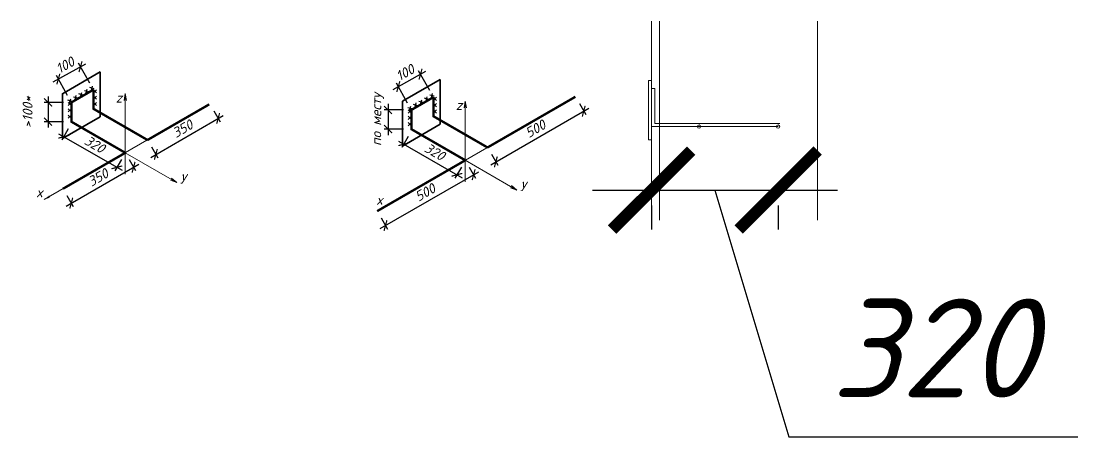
# Model space of a CAD drawing. Header units: millimetres. Extents: x -41985 to 129563, y -95368 to -4590.
# Drawn here: x 99376 to 102050, y -51837 to -50784 of the extents above; entities that cross this region are included whole.
import ezdxf

# ---------------------------------------------------------------- set-up
doc = ezdxf.new("R2010")
doc.units = ezdxf.units.MM
doc.header["$PDMODE"] = 35
doc.layers.get('Defpoints').update_dxf_attribs({"color": 1, "lineweight": 0})
for name, color, linetype, lineweight in [('#Cварка', 96, 'Continuous', 30), ('#Закл выноски и размеры', 7, 'Continuous', 13), ('#разм', 7, 'Continuous', 5), ('металл', 12, 'Continuous', 35), ('ТЕКСТ', 250, 'Continuous', 9), ('тонкие', 250, 'Continuous', 5), ('Штрих', 16, 'Continuous', 0)]:
    doc.layers.add(name, color=color, linetype=linetype, lineweight=lineweight)
doc.styles.add('GOST 2.304', font='isocpeui.ttf')
doc.styles.add('STEP PR', font='isocpeui.ttf')
doc.dimstyles.new('STEP PR', dxfattribs={"dimscale": 100, "dimtxt": 2.5, "dimasz": 2, "dimexe": 1, "dimexo": 2, "dimgap": 1, "dimtad": 1, "dimdec": 4, "dimlfac": -1, "dimtxsty": 'STEP PR', "dimblk": 'ARCHTICK', "dimcen": 2, "dimdle": 1.5, "dimclrt": 1, "dimadec": 0, "dimazin": 0, "dimtfac": 1, "dimtdec": 4, "dimtmove": 1, "dimatfit": 3, "dimldrblk": 'DOTSMALL', "dimfxl": 1, "dimtolj": 1, "dimtzin": 0, "dimarcsym": 0})

# ---------------------------------------------------------------- blocks, each defined once
blk = doc.blocks.new('_ArchTick')
at = {"color": 0, "linetype": 'ByBlock', "const_width": 0.15}
blk.add_lwpolyline([(-0.5, -0.5), (0.5, 0.5)], dxfattribs=at)
blk = doc.blocks.new('*D184')
at = {"layer": '#разм', "color": 0, "lineweight": -2, "ltscale": 20, "transparency": 16777216}
for p, q in [((100510.1, -51153.6), (100526.2, -51181.4)), ((100285.1, -51309.1), (100534.2, -51165.3)), ((100287, -51282.4), (100303.1, -51310.3))]:
    blk.add_line(p, q, dxfattribs=at)
at = {"layer": 'Defpoints', "color": 0, "ltscale": 20, "transparency": 16777216}
for p in [(100500.1, -51136.3), (100521.2, -51172.8), (100277, -51265.1)]:
    blk.add_point(p, dxfattribs=at)
at = {"layer": '#разм', "color": 0, "lineweight": -2, "ltscale": 20, "transparency": 16777216, "xscale": 20, "yscale": 20, "zscale": 20}
for p, rotation in [((100521.2, -51172.8), 29.99999999999705), ((100298.1, -51301.6), 209.9999999999971)]:
    blk.add_blockref('_ArchTick', p, dxfattribs=dict(at, rotation=rotation))
at = {"layer": '#разм', "color": 1, "ltscale": 20, "transparency": 16777216, "insert": (100398.4, -51217.7), "char_height": 25, "attachment_point": 5, "rotation": 30, "style": 'STEP PR'}
blk.add_mtext('\\A1;500', dxfattribs=at)
blk = doc.blocks.new('_DotSmall')
at = {"color": 0, "linetype": 'ByBlock', "const_width": 0.5}
blk.add_lwpolyline([(-0.0625, 0, 1), (0.0625, 0, 1)], format="xyb", close=True, dxfattribs=at)
blk = doc.blocks.new('*D185')
at = {"layer": '#разм', "color": 0, "lineweight": -2, "ltscale": 20, "transparency": 16777216}
for p, q in [((100331.4, -51088), (100491.8, -51180.6)), ((100355.6, -51076), (100339.4, -51104.2)), ((100490.1, -51153.6), (100473.8, -51181.8))]:
    blk.add_line(p, q, dxfattribs=at)
at = {"layer": 'Defpoints', "color": 0, "ltscale": 20, "transparency": 16777216}
for p in [(100365.6, -51058.6), (100500.1, -51136.3), (100478.8, -51173.1)]:
    blk.add_point(p, dxfattribs=at)
at = {"layer": '#разм', "color": 0, "lineweight": -2, "ltscale": 20, "transparency": 16777216, "xscale": 20, "yscale": 20, "zscale": 20}
for p, rotation in [((100344.4, -51095.5), 149.9999999999985), ((100478.8, -51173.1), 329.9999999999985)]:
    blk.add_blockref('_ArchTick', p, dxfattribs=dict(at, rotation=rotation))
at = {"layer": '#разм', "color": 1, "ltscale": 20, "transparency": 16777216, "insert": (100422.8, -51114.8), "char_height": 25, "attachment_point": 5, "rotation": 330, "style": 'STEP PR'}
blk.add_mtext('\\A1;320', dxfattribs=at)
blk = doc.blocks.new('*D186')
at = {"layer": '#разм', "color": 0, "lineweight": -2, "ltscale": 20, "transparency": 16777216}
for p, q in [((100788.7, -50992.8), (100804.8, -51020.6)), ((100564.4, -51147.8), (100812.8, -51004.4)), ((100566.3, -51121.1), (100582.4, -51149))]:
    blk.add_line(p, q, dxfattribs=at)
at = {"layer": 'Defpoints', "color": 0, "ltscale": 20, "transparency": 16777216}
for p in [(100778.7, -50975.4), (100799.8, -51011.9), (100556.3, -51103.8)]:
    blk.add_point(p, dxfattribs=at)
at = {"layer": '#разм', "color": 0, "lineweight": -2, "ltscale": 20, "transparency": 16777216, "xscale": 20, "yscale": 20, "zscale": 20}
for p, rotation in [((100799.8, -51011.9), 29.99999999999806), ((100577.4, -51140.3), 209.9999999999981)]:
    blk.add_blockref('_ArchTick', p, dxfattribs=dict(at, rotation=rotation))
at = {"layer": '#разм', "color": 1, "ltscale": 20, "transparency": 16777216, "insert": (100677.4, -51056.6), "char_height": 25, "attachment_point": 5, "rotation": 30, "style": 'STEP PR'}
blk.add_mtext('\\A1;500', dxfattribs=at)
blk = doc.blocks.new('*U187')
for p, q in [((-0.5, 0.5), (0.5, -0.5)), ((0.5, 0.5), (-0.5, -0.5)), ((1.5, 0.5), (2.5, -0.5)), ((2.5, 0.5), (1.5, -0.5)), ((3.5, 0.5), (4.5, -0.5)), ((4.5, 0.5), (3.5, -0.5)), ((5.5, 0.5), (6.5, -0.5)), ((6.5, 0.5), (5.5, -0.5)), ((7.5, 0.5), (8.5, -0.5)), ((8.5, 0.5), (7.5, -0.5))]:
    blk.add_line(p, q)
blk = doc.blocks.new('*U188')
for p, q in [((-0.5, 0.5), (0.5, -0.5)), ((0.5, 0.5), (-0.5, -0.5)), ((1.5, 0.5), (2.5, -0.5)), ((2.5, 0.5), (1.5, -0.5)), ((3.5, 0.5), (4.5, -0.5)), ((4.5, 0.5), (3.5, -0.5))]:
    blk.add_line(p, q)
blk = doc.blocks.new('*D189')
at = {"layer": '#Закл выноски и размеры', "color": 0, "lineweight": -2, "transparency": 16777216}
for p, q in [((100821.7, -51211.7), (101441.7, -51211.7)), ((101131.7, -51211.7), (101319.2, -51836.7)), ((100971.7, -51250.9), (100971.7, -51311.7)), ((101291.7, -51250.9), (101291.7, -51311.7)), ((101319.2, -51836.7), (102050.3, -51836.7))]:
    blk.add_line(p, q, dxfattribs=at)
at = {"layer": 'Defpoints', "color": 0, "transparency": 16777216}
for p in [(100971.7, -51050.9), (101291.7, -51050.9), (101291.7, -51211.7)]:
    blk.add_point(p, dxfattribs=at)
at = {"layer": '#Закл выноски и размеры', "color": 0, "lineweight": -2, "transparency": 16777216, "xscale": 200, "yscale": 200, "zscale": 200, "rotation": 180}
blk.add_blockref('_ArchTick', (100971.7, -51211.7), dxfattribs=at)
at = {"layer": '#Закл выноски и размеры', "color": 0, "lineweight": -2, "transparency": 16777216, "xscale": 200, "yscale": 200, "zscale": 200}
blk.add_blockref('_ArchTick', (101291.7, -51211.7), dxfattribs=at)
at = {"layer": '#Закл выноски и размеры', "color": 1, "transparency": 16777216, "insert": (101684.7, -51611.7), "char_height": 250, "attachment_point": 5, "style": 'STEP PR'}
blk.add_mtext('\\A1;320', dxfattribs=at)
blk = doc.blocks.new('*D192')
at = {"layer": '#разм', "color": 0, "lineweight": -2, "ltscale": 20, "transparency": 16777216}
for p, q in [((100317.5, -50956.9), (100399.9, -50910.8)), ((100410.2, -50959.8), (100382, -50909.4)), ((100354, -50991.3), (100325.7, -50940.8))]:
    blk.add_line(p, q, dxfattribs=at)
at = {"layer": 'Defpoints', "color": 0, "ltscale": 20, "transparency": 16777216}
for p in [(100386.8, -50918.1), (100420, -50977.3), (100363.7, -51008.7)]:
    blk.add_point(p, dxfattribs=at)
at = {"layer": '#разм', "color": 0, "lineweight": -2, "ltscale": 20, "transparency": 16777216, "xscale": 20, "yscale": 20, "zscale": 20}
for p, rotation in [((100386.8, -50918.1), 29.22860703649989), ((100330.6, -50949.6), 209.2286070364999)]:
    blk.add_blockref('_ArchTick', p, dxfattribs=dict(at, rotation=rotation))
at = {"layer": '#разм', "color": 1, "ltscale": 20, "transparency": 16777216, "insert": (100347.7, -50914.2), "char_height": 25, "attachment_point": 5, "rotation": 29.2286, "style": 'STEP PR'}
blk.add_mtext('\\A1;100', dxfattribs=at)
blk = doc.blocks.new('*D195')
at = {"layer": '#разм', "color": 0, "lineweight": -2, "ltscale": 20, "transparency": 16777216}
for p, q in [((100304.6, -50993.7), (100304.6, -51072.5)), ((100343.7, -51008.7), (100294.6, -51008.7)), ((100343.7, -51057.5), (100294.6, -51057.5))]:
    blk.add_line(p, q, dxfattribs=at)
at = {"layer": 'Defpoints', "color": 0, "ltscale": 20, "transparency": 16777216}
for p in [(100363.7, -51008.7), (100304.6, -51057.5), (100363.7, -51057.5)]:
    blk.add_point(p, dxfattribs=at)
at = {"layer": '#разм', "color": 0, "lineweight": -2, "ltscale": 20, "transparency": 16777216, "xscale": 20, "yscale": 20, "zscale": 20}
for p, rotation in [((100304.6, -51008.7), 90), ((100304.6, -51057.5), 270)]:
    blk.add_blockref('_ArchTick', p, dxfattribs=dict(at, rotation=rotation))
at = {"layer": '#разм', "color": 1, "ltscale": 20, "transparency": 16777216, "insert": (100278.3, -51033.1), "char_height": 25, "attachment_point": 5, "rotation": 90, "style": 'STEP PR'}
blk.add_mtext('\\A1;по месту', dxfattribs=at)
blk = doc.blocks.new('*D199')
at = {"layer": '#разм', "color": 0, "lineweight": -2, "ltscale": 20, "transparency": 16777216}
for p, q in [((99490.1, -51252.4), (99673.7, -51146.3)), ((99649.7, -51134.7), (99665.7, -51162.5)), ((99492, -51225.7), (99508, -51253.6))]:
    blk.add_line(p, q, dxfattribs=at)
at = {"layer": 'Defpoints', "color": 0, "ltscale": 20, "transparency": 16777216}
for p in [(99639.7, -51117.4), (99660.7, -51153.8), (99482, -51208.4)]:
    blk.add_point(p, dxfattribs=at)
at = {"layer": '#разм', "color": 0, "lineweight": -2, "ltscale": 20, "transparency": 16777216, "xscale": 20, "yscale": 20, "zscale": 20}
for p, rotation in [((99660.7, -51153.8), 29.99999999999945), ((99503, -51244.9), 209.9999999999995)]:
    blk.add_blockref('_ArchTick', p, dxfattribs=dict(at, rotation=rotation))
at = {"layer": '#разм', "color": 1, "ltscale": 20, "transparency": 16777216, "insert": (99570.6, -51179.9), "char_height": 25, "attachment_point": 5, "rotation": 30, "style": 'STEP PR'}
blk.add_mtext('\\A1;350', dxfattribs=at)
blk = doc.blocks.new('*D200')
at = {"layer": '#разм', "color": 0, "lineweight": -2, "ltscale": 20, "transparency": 16777216}
for p, q in [((99470.9, -51069.1), (99631.4, -51161.7)), ((99495.2, -51057), (99478.9, -51085.2)), ((99629.7, -51134.7), (99613.4, -51162.9))]:
    blk.add_line(p, q, dxfattribs=at)
at = {"layer": 'Defpoints', "color": 0, "ltscale": 20, "transparency": 16777216}
for p in [(99505.2, -51039.7), (99639.7, -51117.4), (99618.4, -51154.2)]:
    blk.add_point(p, dxfattribs=at)
at = {"layer": '#разм', "color": 0, "lineweight": -2, "ltscale": 20, "transparency": 16777216, "xscale": 20, "yscale": 20, "zscale": 20}
for p, rotation in [((99483.9, -51076.6), 149.9999999999985), ((99618.4, -51154.2), 329.9999999999985)]:
    blk.add_blockref('_ArchTick', p, dxfattribs=dict(at, rotation=rotation))
at = {"layer": '#разм', "color": 1, "ltscale": 20, "transparency": 16777216, "insert": (99562.4, -51095.9), "char_height": 25, "attachment_point": 5, "rotation": 330, "style": 'STEP PR'}
blk.add_mtext('\\A1;320', dxfattribs=at)
blk = doc.blocks.new('*D196')
at = {"layer": '#разм', "color": 0, "lineweight": -2, "ltscale": 20, "transparency": 16777216}
for p, q in [((99863.6, -51011.2), (99879.7, -51039)), ((99704, -51128.9), (99887.7, -51022.8)), ((99705.9, -51102.2), (99722, -51130))]:
    blk.add_line(p, q, dxfattribs=at)
at = {"layer": 'Defpoints', "color": 0, "ltscale": 20, "transparency": 16777216}
for p in [(99853.6, -50993.8), (99874.7, -51030.3), (99695.9, -51084.9)]:
    blk.add_point(p, dxfattribs=at)
at = {"layer": '#разм', "color": 0, "lineweight": -2, "ltscale": 20, "transparency": 16777216, "xscale": 20, "yscale": 20, "zscale": 20}
for p, rotation in [((99874.7, -51030.3), 29.99999999999945), ((99717, -51121.4), 209.9999999999995)]:
    blk.add_blockref('_ArchTick', p, dxfattribs=dict(at, rotation=rotation))
at = {"layer": '#разм', "color": 1, "ltscale": 20, "transparency": 16777216, "insert": (99784.6, -51056.4), "char_height": 25, "attachment_point": 5, "rotation": 30, "style": 'STEP PR'}
blk.add_mtext('\\A1;350', dxfattribs=at)
blk = doc.blocks.new('*D197')
at = {"layer": '#разм', "color": 0, "lineweight": -2, "ltscale": 20, "transparency": 16777216}
for p, q in [((99457.1, -50938), (99539.5, -50891.8)), ((99549.8, -50940.9), (99521.5, -50890.4)), ((99493.5, -50972.4), (99465.3, -50921.9))]:
    blk.add_line(p, q, dxfattribs=at)
at = {"layer": 'Defpoints', "color": 0, "ltscale": 20, "transparency": 16777216}
for p in [(99526.4, -50899.2), (99559.5, -50958.3), (99503.3, -50989.8)]:
    blk.add_point(p, dxfattribs=at)
at = {"layer": '#разм', "color": 0, "lineweight": -2, "ltscale": 20, "transparency": 16777216, "xscale": 20, "yscale": 20, "zscale": 20}
for p, rotation in [((99526.4, -50899.2), 29.22860703649989), ((99470.2, -50930.6), 209.2286070364999)]:
    blk.add_blockref('_ArchTick', p, dxfattribs=dict(at, rotation=rotation))
at = {"layer": '#разм', "color": 1, "ltscale": 20, "transparency": 16777216, "insert": (99487.3, -50895.3), "char_height": 25, "attachment_point": 5, "rotation": 29.2286, "style": 'STEP PR'}
blk.add_mtext('\\A1;100', dxfattribs=at)
blk = doc.blocks.new('*D198')
at = {"layer": '#разм', "color": 0, "lineweight": -2, "ltscale": 20, "transparency": 16777216}
for p, q in [((99483.3, -50989.8), (99434.2, -50989.8)), ((99444.2, -50974.8), (99444.2, -51053.6)), ((99483.3, -51038.6), (99434.2, -51038.6))]:
    blk.add_line(p, q, dxfattribs=at)
at = {"layer": 'Defpoints', "color": 0, "ltscale": 20, "transparency": 16777216}
for p in [(99503.3, -50989.8), (99444.2, -51038.6), (99503.3, -51038.6)]:
    blk.add_point(p, dxfattribs=at)
at = {"layer": '#разм', "color": 0, "lineweight": -2, "ltscale": 20, "transparency": 16777216, "xscale": 20, "yscale": 20, "zscale": 20}
for p, rotation in [((99444.2, -50989.8), 90), ((99444.2, -51038.6), 270)]:
    blk.add_blockref('_ArchTick', p, dxfattribs=dict(at, rotation=rotation))
at = {"layer": '#разм', "color": 1, "ltscale": 20, "transparency": 16777216, "insert": (99392.5, -51014.2), "char_height": 25, "attachment_point": 5, "rotation": 90, "style": 'STEP PR'}
blk.add_mtext('\\A1;>100*', dxfattribs=at)

msp = doc.modelspace()

# ---------------------------------------------------------------- hatches: boundary and pattern name
at = {"layer": 'Штрих'}
h = msp.add_hatch(color=256, dxfattribs=at)
h.dxf.hatch_style = 1
h.paths.add_polyline_path([(99639.67911, -50967.26085), (99636.58917, -50984.64513), (99639.67911, -50977.68766)])
h.paths.add_polyline_path([(99639.67911, -50967.26085), (99639.67911, -50977.68766), (99642.76904, -50984.64513)])
h = msp.add_hatch(color=256, dxfattribs=at)
h.dxf.hatch_style = 1
h.paths.add_polyline_path([(100500.11127, -50986.19168), (100497.02133, -51003.57596), (100500.11127, -50996.61849)])
h.paths.add_polyline_path([(100500.11127, -50986.19168), (100500.11127, -50996.61849), (100503.2012, -51003.57596)])
h = msp.add_hatch(color=256, dxfattribs=at)
h.dxf.hatch_style = 1
h.paths.add_polyline_path([(99770.33932, -51192.78898), (99756.82906, -51181.42088), (99761.30943, -51187.57558)])
h.paths.add_polyline_path([(99770.33932, -51192.78898), (99761.30943, -51187.57558), (99753.73912, -51186.77281)])
h = msp.add_hatch(color=256, dxfattribs=at)
h.dxf.hatch_style = 1
h.paths.add_polyline_path([(100630.77148, -51211.71981), (100617.26122, -51200.3517), (100621.74159, -51206.5064)])
h.paths.add_polyline_path([(100630.77148, -51211.71981), (100621.74159, -51206.5064), (100614.17128, -51205.70363)])
h = msp.add_hatch(color=256, dxfattribs=at)
h.dxf.hatch_style = 1
h.paths.add_polyline_path([(99434.26876, -51235.94599), (99450.86896, -51229.92982), (99443.29864, -51230.73259)])
h.paths.add_polyline_path([(99434.26876, -51235.94599), (99443.29864, -51230.73259), (99447.77902, -51224.57789)])
h = msp.add_hatch(color=256, dxfattribs=at)
h.dxf.hatch_style = 1
h.paths.add_polyline_path([(100294.70092, -51254.87682), (100311.30112, -51248.86064), (100303.7308, -51249.66342)])
h.paths.add_polyline_path([(100294.70092, -51254.87682), (100303.7308, -51249.66342), (100308.21118, -51243.50871)])

# ---------------------------------------------------------------- linework, layer by layer
at = {"layer": '#Закл выноски и размеры'}
for points in [[(100971.69843, -50783.87125), (100971.69843, -51287.79833)], [(100991.69843, -50783.87125), (100991.69843, -51287.79833)], [(101391.69843, -50783.87125), (101391.69843, -51287.79833)], [(100971.69843, -50954.60822), (100971.69843, -51050.91615), (101291.69843, -51050.91615)], [(100971.69843, -50954.60822), (100979.69843, -50954.60822)], [(100979.69843, -50954.60822), (100979.69843, -51042.91615), (101295.69843, -51042.91615)], [(100991.69843, -51050.91615), (101191.69843, -51050.91615)]]:
    msp.add_lwpolyline(points, dxfattribs=at)
msp.add_lwpolyline([(100971.69843, -50934.30995), (100963.69843, -50934.30995), (100963.69843, -51084.30995), (100971.69843, -51084.30995)], close=True, dxfattribs=at)
for centre in [(101091.69843, -51050.91615), (101291.69843, -51050.91615)]:
    msp.add_circle(centre, 4, dxfattribs=at)
at = {"layer": 'металл'}
for points in [[(99576.24175, -50912.51648), (99480.40448, -50967.84815), (99480.40448, -51081.3518)], [(99576.24175, -50912.51648), (99576.24175, -51026.02012)], [(100436.67391, -50931.4473), (100340.83664, -50986.77898), (100340.83664, -51100.28262)], [(100436.67391, -50931.4473), (100436.67391, -51044.95095)], [(99576.24175, -51026.02012), (99480.40448, -51081.3518)], [(100436.67391, -51044.95095), (100340.83664, -51100.28262)]]:
    msp.add_lwpolyline(points, dxfattribs=at)
at = {"layer": 'металл', "const_width": 6}
for points in [[(99559.52008, -50957.34034), (99503.2845, -50989.80797), (99503.2845, -51038.60481), (99639.67911, -51117.35228)], [(99559.52008, -50957.34034), (99559.52008, -51006.13718), (99695.91469, -51084.88465)], [(99852.13795, -50994.68911), (99695.17179, -51085.31356)], [(100419.95224, -50976.27117), (100363.71666, -51008.7388), (100363.71666, -51057.53564), (100500.11127, -51136.2831)], [(100419.95224, -50976.27117), (100419.95224, -51025.06801), (100556.34685, -51103.81547)], [(100778.71436, -50975.43153), (100555.60395, -51104.24439)], [(99639.67911, -51117.35228), (99481.97004, -51208.40565)], [(100500.11127, -51136.2831), (100277.00085, -51265.09596)]]:
    msp.add_lwpolyline(points, dxfattribs=at)
at = {"layer": 'тонкие'}
for points in [[(99639.67911, -50967.26085), (99636.58917, -50984.64513)], [(99639.67911, -50967.26085), (99639.67911, -51171.79701)], [(99639.67911, -50967.26085), (99642.76904, -50984.64513)], [(100500.11127, -50986.19168), (100497.02133, -51003.57596)], [(100500.11127, -50986.19168), (100500.11127, -51190.72783)], [(100500.11127, -50986.19168), (100503.2012, -51003.57596)], [(99694.4286, -51085.74264), (99434.26876, -51235.94599)], [(99639.67911, -51117.35228), (99770.33932, -51192.78898)], [(100554.86076, -51104.67346), (100294.70092, -51254.87682)], [(100500.11127, -51136.2831), (100630.77148, -51211.71981)], [(99770.33932, -51192.78898), (99756.82906, -51181.42088)], [(99770.33932, -51192.78898), (99756.82906, -51181.42088)], [(99770.33932, -51192.78898), (99753.73912, -51186.77281)], [(99770.33932, -51192.78898), (99753.73912, -51186.77281)], [(100630.77148, -51211.71981), (100614.17128, -51205.70363)], [(100630.77148, -51211.71981), (100614.17128, -51205.70363)], [(100630.77148, -51211.71981), (100617.26122, -51200.3517)], [(100630.77148, -51211.71981), (100617.26122, -51200.3517)]]:
    msp.add_lwpolyline(points, dxfattribs=at)

# ---------------------------------------------------------------- block references
at = {"layer": '#Cварка', "xscale": 8, "yscale": 8, "zscale": 8}
for name, p, rotation in [('*U187', (99555.56812, -50953.71939), 210.0000000000045), ('*U188', (99562.88499, -50961.70701), 269.9999999999951), ('*U187', (100416.00028, -50972.65022), 210.0000000000045), ('*U188', (99499.2845, -50993.80797), 269.9999999999951), ('*U188', (100423.31715, -50980.63784), 269.9999999999951), ('*U188', (100359.71666, -51012.7388), 269.9999999999951)]:
    msp.add_blockref(name, p, dxfattribs=dict(at, rotation=rotation))

# ---------------------------------------------------------------- texts
at = {"layer": 'ТЕКСТ', "color": 0, "ltscale": 100, "char_height": 25, "attachment_point": 1, "style": 'GOST 2.304'}
for s, insert, width in [('z', (99615.34229, -50965.09743), 28.357536), ('z', (100475.77445, -50984.02825), 28.357536), ('у', (99780.17865, -51163.67937), 28.217483), ('у', (100640.61081, -51182.6102), 28.217483), ('x', (99414.01911, -51204.95583), 28.8252183), ('x', (100274.45127, -51223.88666), 28.8252183)]:
    msp.add_mtext(s, dxfattribs=dict(at, insert=insert, width=width))

# ---------------------------------------------------------------- dimensions: what is measured, and where the dimension line sits
at = {"layer": '#Закл выноски и размеры'}
dim = msp.add_linear_dim(base=(101291.69843, -51211.71103), p1=(100971.69843, -51050.91615), p2=(101291.69843, -51050.91615), dimstyle='STEP PR', dxfattribs=at)
dim.commit()
dim.dimension.update_dxf_attribs({"geometry": '*D189', "text_midpoint": (101419.19843, -51611.71103)})
at = {"layer": '#разм', "ltscale": 20}
for p1, p2, distance, text, override, picture, middle in [((99503.2845, -50989.80797), (99559.52008, -50958.34211), 67.81401, '100', {"dimscale": 10}, '*D197', (99487.30237, -50895.25996)), ((100363.71666, -51008.7388), (100419.95224, -50977.27293), 67.81401, '100', {"dimscale": 10}, '*D192', (100347.73453, -50914.19078)), ((99695.91469, -51084.88465), (99853.62376, -50993.83127), -42.14081, '350', {"dimscale": 10, "dimtxsty": 'STEP PR'}, '*D196', (99784.58963, -51056.3674)), ((100556.34685, -51103.81547), (100778.71436, -50975.43153), -42.14081, '500', {"dimscale": 10, "dimtxsty": 'STEP PR'}, '*D186', (100677.35101, -51056.63294)), ((99505.21451, -51039.7191), (99639.67911, -51117.35228), -42.56538, '320', {"dimscale": 10, "dimtxsty": 'STEP PR'}, '*D200', (99562.41412, -51095.91281)), ((100365.64667, -51058.64993), (100500.11127, -51136.2831), -42.56538, '320', {"dimscale": 10, "dimtxsty": 'STEP PR'}, '*D185', (100422.84628, -51114.84364)), ((99481.97004, -51208.40565), (99639.67911, -51117.35228), -42.14081, '350', {"dimscale": 10, "dimtxsty": 'STEP PR'}, '*D199', (99570.64498, -51179.8884)), ((100277.00085, -51265.09596), (100500.11127, -51136.2831), -42.14081, '500', {"dimscale": 10, "dimtxsty": 'STEP PR'}, '*D184', (100398.37646, -51217.69897))]:
    dim = msp.add_aligned_dim(p1=p1, p2=p2, distance=distance, text=text, dimstyle='STEP PR', override=override, dxfattribs=at)
    dim.commit()
    dim.dimension.update_dxf_attribs({"geometry": picture, "text_midpoint": middle})
for base, p1, p2, text, picture, middle in [((99444.15949, -51038.60481), (99503.2845, -50989.80797), (99503.2845, -51038.60481), '>100*', '*D198', (99415.03449, -51014.20639)), ((100304.59165, -51057.53564), (100363.71666, -51008.7388), (100363.71666, -51057.53564), 'по месту', '*D195', (100304.59165, -51033.13722))]:
    dim = msp.add_linear_dim(base=base, p1=p1, p2=p2, angle=90, text=text, dimstyle='STEP PR', override={"dimscale": 10}, dxfattribs=at)
    dim.commit()
    dim.dimension.update_dxf_attribs({"geometry": picture, "text_midpoint": middle, "dimtype": 160})

doc.saveas('drawing.dxf')
